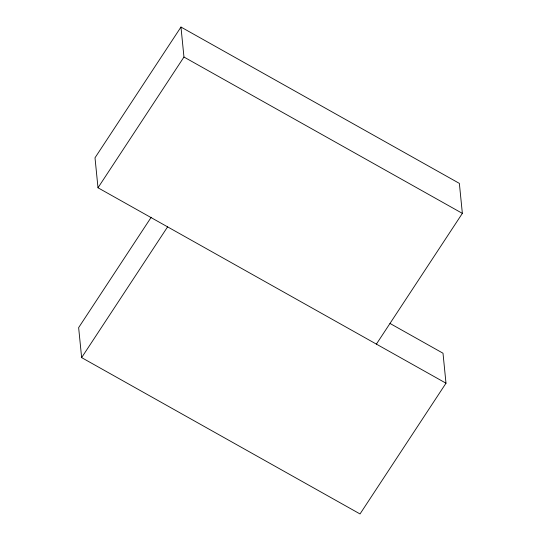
<?xml version="1.0" encoding="UTF-8"?>
<svg xmlns="http://www.w3.org/2000/svg" width="541" height="541" viewBox="0 0 541 541"><rect width="100%" height="100%" fill="white"/><g stroke="black" fill="none" stroke-linecap="round" stroke-linejoin="round"><path stroke-width="0.81" d="M376.394 344.117L462.359 213.37L459.363 183.385L180.971 27.05L95.006 157.796L98.002 187.781L445.994 383.204L360.029 513.95L81.637 357.615L78.641 327.63L151.203 217.266M98.002 187.781L183.96 57.035L180.971 27.05M81.637 357.615L167.595 226.868M183.96 57.035L462.359 213.37M389.973 323.437L442.998 353.219L445.994 383.204"/></g></svg>
